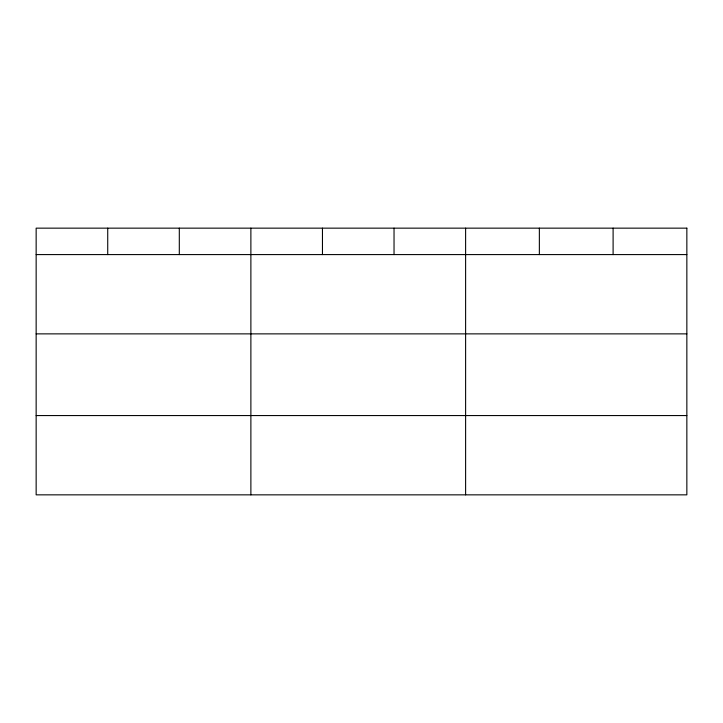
<?xml version="1.0" encoding="UTF-8"?>
<svg xmlns="http://www.w3.org/2000/svg" width="723" height="723" viewBox="0 0 723 723"><rect width="100%" height="100%" fill="white"/><g stroke="black" fill="none" stroke-linecap="round" stroke-linejoin="round"><path stroke-width="1.08" d="M36.15 254.586L686.85 254.586M36.15 333.872L686.85 333.872M36.15 415.562L686.85 415.562M613.104 228.152L613.104 254.586M539.358 228.152L539.358 254.586M465.612 228.152L465.612 494.848M394.035 228.152L394.035 254.586M322.458 228.152L322.458 254.586M250.881 228.152L250.881 494.848M179.304 228.152L179.304 254.586M107.727 228.152L107.727 254.586M686.85 228.152L36.15 228.152L36.15 494.848L686.85 494.848L686.85 228.152"/></g></svg>
